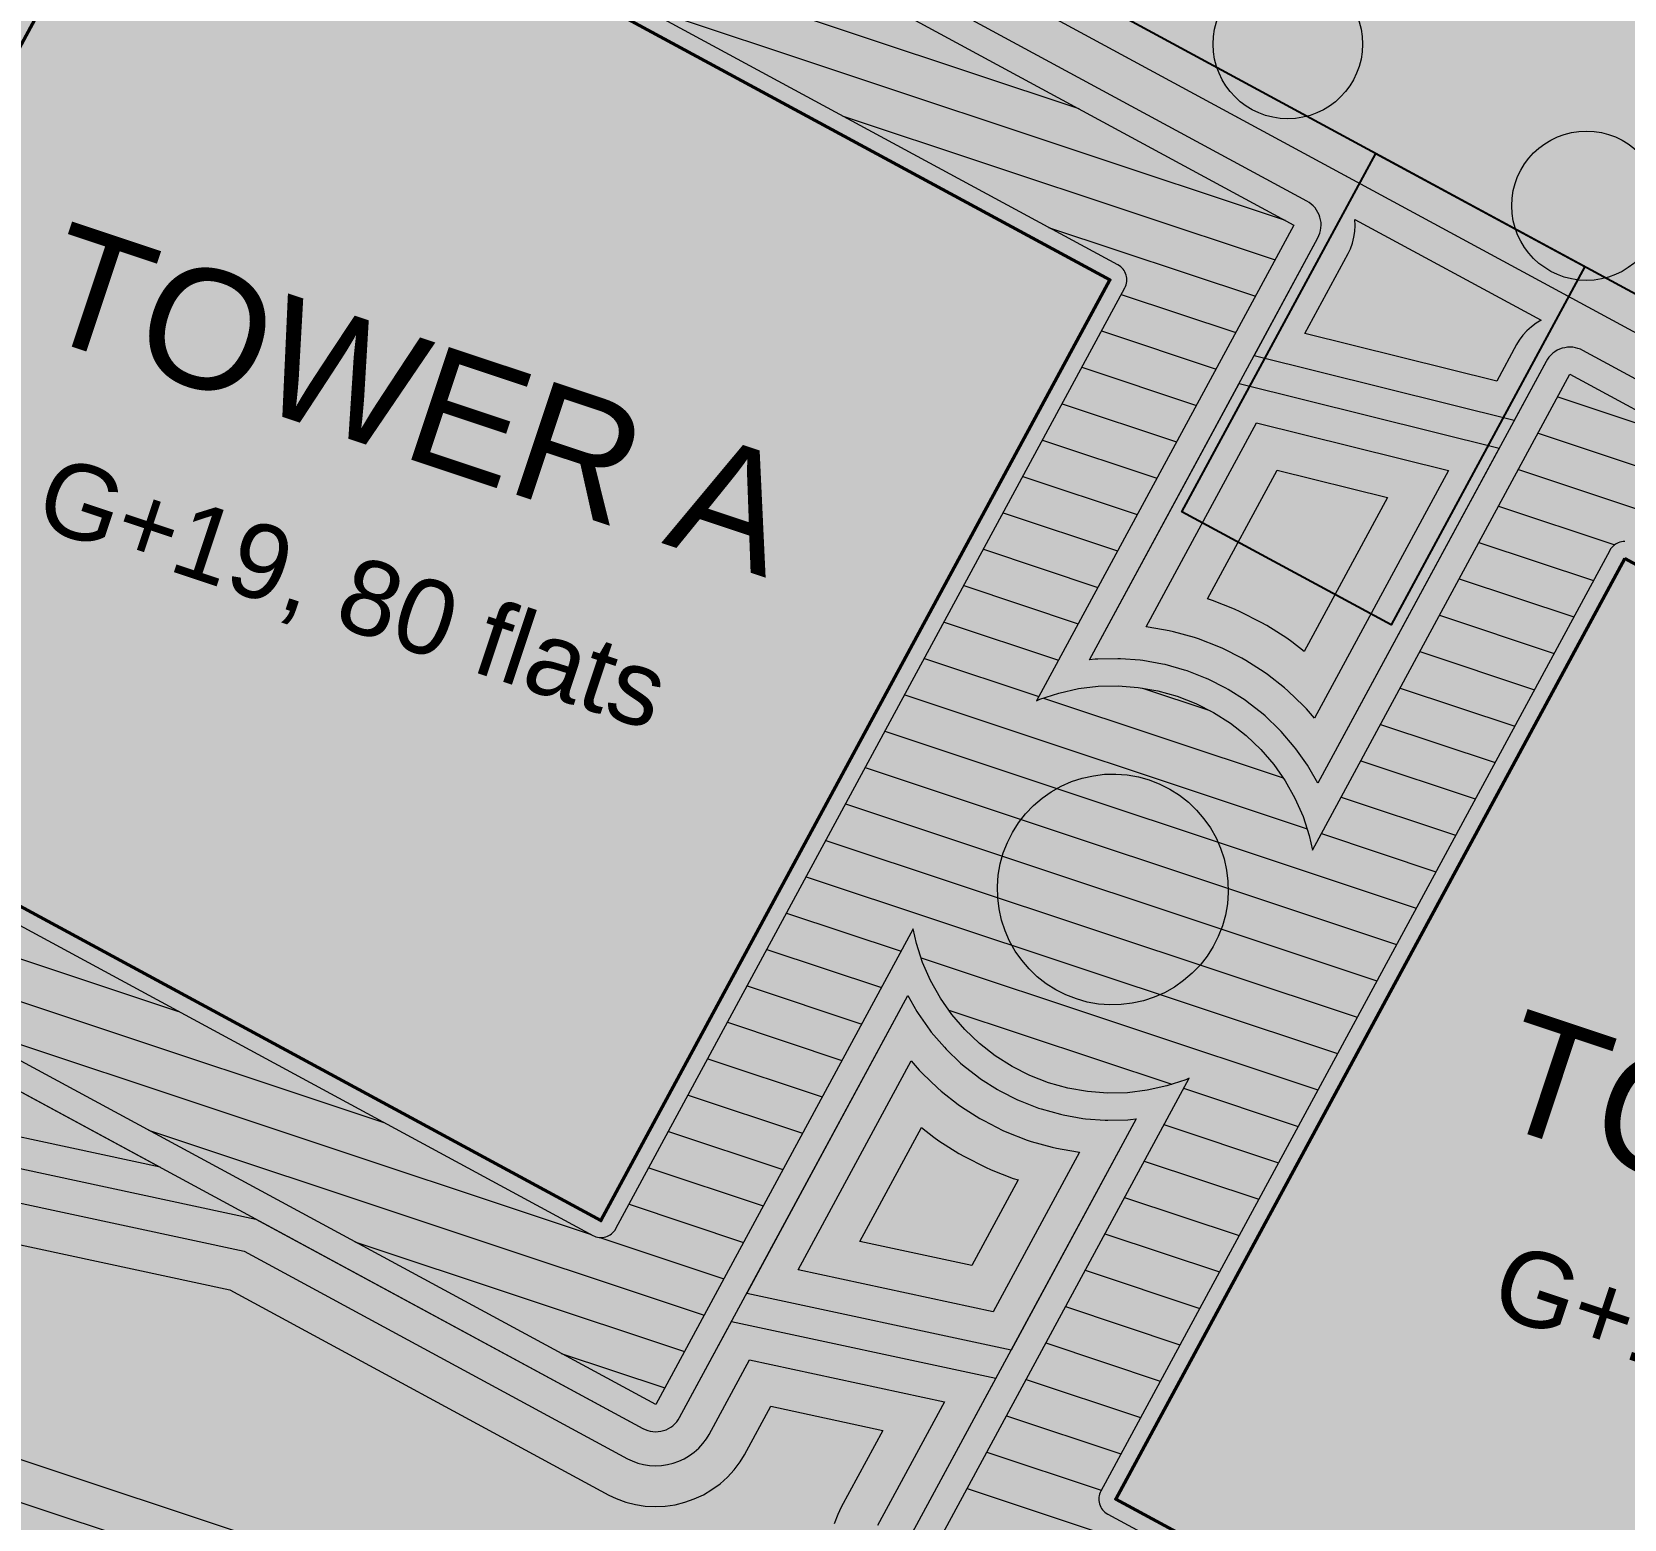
# Model space of a CAD drawing. Header units: metres. Extents: x 338560 to 339836, y 4035198 to 4035840.
# Drawn here: x 339516.91 to 339563.8, y 4035397.16 to 4035440.97 of the extents above; entities that cross this region are included whole.
import ezdxf
from ezdxf.enums import TextEntityAlignment as Align

# ---------------------------------------------------------------- set-up
doc = ezdxf.new("R2010")
doc.units = ezdxf.units.M
for name, color, linetype, lineweight in [('MP_GARDEN_BEDS', 84, 'Continuous', 13), ('MP_LANDSCAPE', 94, 'Continuous', 13), ('MP_PLAZA', 4, 'Continuous', 18), ('MP_RAMPS', 8, 'Continuous', 25), ('MP_ROADS', 8, 'Continuous', 25), ('MP_TEXT', 7, 'Continuous', 18), ('MP_TOWERS', 5, 'Continuous', 50), ('MP_TREES', 3, 'Continuous', 13), ('MP_WATER', 4, 'Continuous', 13)]:
    doc.layers.add(name, color=color, linetype=linetype, lineweight=lineweight)
for name, color, linetype in [('MP_HATCH_LANDSCAPE', 94, 'Continuous'), ('MP_HATCH_ROAD', 252, 'Continuous'), ('MP_HATCH_TOWER', 5, 'Continuous')]:
    doc.layers.add(name, color=color, linetype=linetype)
doc.styles.add('AR', font='arial.ttf')

msp = doc.modelspace()

# ---------------------------------------------------------------- hatches: boundary and pattern name
at = {"layer": 'MP_HATCH_LANDSCAPE', "true_color": 0x96c44a}
for points in [[(339576.019, 4035425.68), (339571.355, 4035426.839), (339562.587, 4035431.583), (339562.516, 4035431.617), (339562.442, 4035431.644), (339562.366, 4035431.663), (339562.288, 4035431.675), (339562.21, 4035431.68), (339562.132, 4035431.676), (339562.054, 4035431.665), (339561.978, 4035431.646), (339561.904, 4035431.62), (339561.832, 4035431.587), (339561.765, 4035431.547), (339561.702, 4035431.5), (339561.643, 4035431.448), (339561.59, 4035431.39), (339561.543, 4035431.327), (339561.502, 4035431.26), (339560.562, 4035429.522), (339552.904, 4035431.425), (339554.782, 4035434.896), (339554.816, 4035434.967), (339554.843, 4035435.041), (339554.862, 4035435.117), (339554.874, 4035435.194), (339554.878, 4035435.273), (339554.875, 4035435.351), (339554.864, 4035435.429), (339554.845, 4035435.505), (339554.819, 4035435.579), (339554.786, 4035435.65), (339554.746, 4035435.718), (339554.699, 4035435.781), (339554.647, 4035435.84), (339554.589, 4035435.893), (339554.526, 4035435.94), (339554.459, 4035435.98), (339519.718, 4035454.777), (339519.647, 4035454.811), (339519.574, 4035454.838), (339519.498, 4035454.857), (339519.42, 4035454.869), (339519.342, 4035454.873), (339519.263, 4035454.87), (339519.185, 4035454.859), (339519.109, 4035454.84), (339519.035, 4035454.814), (339518.964, 4035454.781), (339518.896, 4035454.741), (339518.833, 4035454.694), (339518.775, 4035454.642), (339518.722, 4035454.584), (339518.675, 4035454.521), (339518.634, 4035454.454), (339516.362, 4035450.254), (339516.227, 4035450.322), (339516.156, 4035450.354), (339514.875, 4035450.852), (339514.801, 4035450.876), (339513.477, 4035451.246), (339513.401, 4035451.263), (339512.048, 4035451.501), (339511.97, 4035451.511), (339510.6, 4035451.615), (339510.521, 4035451.617), (339509.814, 4035451.602), (339512.606, 4035459.989)], [(339554.779, 4035418.834), (339554.517, 4035419.299), (339554.476, 4035419.365), (339554.138, 4035419.847), (339554.089, 4035419.909), (339553.706, 4035420.356), (339553.652, 4035420.413), (339553.226, 4035420.82), (339553.167, 4035420.871), (339552.704, 4035421.235), (339552.64, 4035421.28), (339552.143, 4035421.596), (339552.075, 4035421.635), (339551.549, 4035421.901), (339551.478, 4035421.933), (339550.929, 4035422.146), (339550.854, 4035422.171), (339550.287, 4035422.329), (339550.211, 4035422.347), (339549.631, 4035422.449), (339549.553, 4035422.459), (339548.966, 4035422.503), (339548.887, 4035422.505), (339548.299, 4035422.492), (339548.22, 4035422.487), (339548.057, 4035422.467), (339552.462, 4035430.608), (339560.119, 4035428.704)], [(339501.582, 4035424.766), (339501.646, 4035424.72), (339502.316, 4035424.294), (339499.837, 4035419.713), (339499.803, 4035419.642), (339499.777, 4035419.569), (339499.757, 4035419.492), (339499.745, 4035419.415), (339499.741, 4035419.336), (339499.744, 4035419.258), (339499.755, 4035419.18), (339499.774, 4035419.104), (339499.8, 4035419.03), (339499.833, 4035418.959), (339499.873, 4035418.891), (339499.92, 4035418.828), (339499.972, 4035418.77), (339500.03, 4035418.717), (339500.093, 4035418.67), (339500.16, 4035418.629), (339520.682, 4035407.526), (339496.846, 4035412.651), (339501.025, 4035425.202)], [(339542.709, 4035412.581), (339542.97, 4035412.117), (339543.012, 4035412.05), (339543.35, 4035411.568), (339543.398, 4035411.506), (339543.782, 4035411.059), (339543.836, 4035411.002), (339544.261, 4035410.595), (339544.321, 4035410.544), (339544.784, 4035410.181), (339544.848, 4035410.135), (339545.345, 4035409.819), (339545.413, 4035409.78), (339545.938, 4035409.514), (339546.01, 4035409.482), (339546.559, 4035409.269), (339546.634, 4035409.244), (339547.201, 4035409.086), (339547.277, 4035409.069), (339547.857, 4035408.967), (339547.935, 4035408.957), (339548.522, 4035408.912), (339548.601, 4035408.91), (339549.189, 4035408.923), (339549.268, 4035408.929), (339549.431, 4035408.948), (339545.745, 4035402.137), (339537.963, 4035403.81)], [(339534.901, 4035399.832), (339534.972, 4035399.798), (339535.046, 4035399.771), (339535.122, 4035399.752), (339535.199, 4035399.74), (339535.278, 4035399.736), (339535.356, 4035399.739), (339535.434, 4035399.75), (339535.51, 4035399.769), (339535.584, 4035399.795), (339535.655, 4035399.828), (339535.723, 4035399.868), (339535.786, 4035399.915), (339535.845, 4035399.967), (339535.898, 4035400.025), (339535.945, 4035400.088), (339535.986, 4035400.155), (339537.517, 4035402.985), (339545.299, 4035401.312), (339542.706, 4035396.519), (339542.672, 4035396.448), (339542.645, 4035396.375), (339542.626, 4035396.299), (339542.614, 4035396.221), (339542.609, 4035396.143), (339542.613, 4035396.064), (339542.624, 4035395.986), (339542.643, 4035395.91), (339542.669, 4035395.836), (339542.702, 4035395.765), (339542.742, 4035395.697), (339542.788, 4035395.634), (339542.841, 4035395.576), (339542.899, 4035395.523), (339542.962, 4035395.476), (339543.029, 4035395.435), (339577.77, 4035376.638), (339577.841, 4035376.604), (339577.914, 4035376.578), (339577.99, 4035376.558), (339578.068, 4035376.546), (339578.146, 4035376.542), (339578.225, 4035376.545), (339578.302, 4035376.557), (339578.379, 4035376.575), (339578.453, 4035376.601), (339578.524, 4035376.634), (339578.591, 4035376.675), (339578.655, 4035376.721), (339578.713, 4035376.773), (339578.766, 4035376.831), (339578.813, 4035376.894), (339578.854, 4035376.961), (339585.577, 4035389.387), (339585.839, 4035388.923), (339585.881, 4035388.856), (339586.219, 4035388.374), (339586.267, 4035388.312), (339586.65, 4035387.865), (339586.704, 4035387.808), (339587.13, 4035387.401), (339587.189, 4035387.35), (339587.653, 4035386.987), (339587.717, 4035386.941), (339588.213, 4035386.625), (339588.282, 4035386.586), (339588.807, 4035386.32), (339588.879, 4035386.288), (339589.428, 4035386.075), (339589.502, 4035386.05), (339590.069, 4035385.892), (339590.146, 4035385.875), (339590.726, 4035385.773), (339590.804, 4035385.763), (339591.391, 4035385.718), (339591.469, 4035385.716), (339592.058, 4035385.729), (339592.136, 4035385.735), (339592.299, 4035385.755), (339585.711, 4035373.577), (339494.002, 4035404.109), (339496.56, 4035411.791), (339523.506, 4035405.998)]]:
    msp.add_hatch(color=7, dxfattribs=at).paths.add_polyline_path(points)
at = {"layer": 'MP_HATCH_LANDSCAPE', "true_color": 0xd6d6d2}
h = msp.add_hatch(color=7, dxfattribs=at)
h.paths.add_polyline_path([(339586.278, 4035372.945), (339593.858, 4035386.954), (339593.759, 4035386.911), (339593.199, 4035386.727), (339592.625, 4035386.6), (339592.04, 4035386.529), (339591.451, 4035386.516), (339590.864, 4035386.561), (339590.284, 4035386.663), (339589.717, 4035386.821), (339589.168, 4035387.034), (339588.643, 4035387.3), (339588.146, 4035387.616), (339587.683, 4035387.98), (339587.257, 4035388.387), (339586.874, 4035388.833), (339586.536, 4035389.315), (339586.247, 4035389.828), (339586.009, 4035390.367), (339585.826, 4035390.927), (339585.731, 4035391.353), (339578.15, 4035377.342), (339543.409, 4035396.138), (339550.989, 4035410.148), (339550.89, 4035410.105), (339550.331, 4035409.921), (339549.756, 4035409.794), (339549.172, 4035409.723), (339548.583, 4035409.71), (339547.996, 4035409.755), (339547.416, 4035409.857), (339546.849, 4035410.015), (339546.3, 4035410.228), (339545.775, 4035410.494), (339545.278, 4035410.81), (339544.814, 4035411.173), (339544.389, 4035411.58), (339544.005, 4035412.027), (339543.667, 4035412.509), (339543.378, 4035413.022), (339543.141, 4035413.561), (339542.958, 4035414.121), (339542.863, 4035414.547), (339535.282, 4035400.536), (339500.541, 4035419.332), (339503.382, 4035424.583), (339503.235, 4035424.657), (339502.076, 4035425.395), (339500.994, 4035426.243), (339500.481, 4035426.734), (339508.46, 4035450.702), (339509.166, 4035450.787), (339510.539, 4035450.818), (339511.909, 4035450.713), (339513.262, 4035450.475), (339514.585, 4035450.106), (339515.866, 4035449.609), (339516.695, 4035449.189), (339519.337, 4035454.073), (339554.079, 4035435.277), (339546.498, 4035421.267), (339546.597, 4035421.311), (339547.157, 4035421.494), (339547.732, 4035421.622), (339548.316, 4035421.692), (339548.905, 4035421.706), (339549.492, 4035421.661), (339550.072, 4035421.559), (339550.639, 4035421.4), (339551.188, 4035421.187), (339551.713, 4035420.921), (339552.21, 4035420.605), (339552.673, 4035420.242), (339553.099, 4035419.835), (339553.483, 4035419.388), (339553.82, 4035418.906), (339554.109, 4035418.393), (339554.347, 4035417.854), (339554.53, 4035417.295), (339554.625, 4035416.868), (339562.206, 4035430.88), (339596.947, 4035412.083), (339589.367, 4035398.073), (339589.466, 4035398.117), (339590.025, 4035398.3), (339590.6, 4035398.428), (339591.185, 4035398.499), (339591.774, 4035398.512), (339592.361, 4035398.467), (339592.941, 4035398.365), (339593.508, 4035398.207), (339594.057, 4035397.993), (339594.582, 4035397.727), (339595.079, 4035397.411), (339595.542, 4035397.048), (339595.967, 4035396.641), (339596.351, 4035396.194), (339596.689, 4035395.712), (339596.978, 4035395.199), (339597.215, 4035394.66), (339597.399, 4035394.101), (339597.494, 4035393.674), (339605.074, 4035407.686), (339639.815, 4035388.889), (339624.151, 4035359.937), (339631.326, 4035357.548), (339629.115, 4035350.906), (339490.59, 4035397.024), (339492.801, 4035403.665), (339588.197, 4035371.906)])
h.paths.add_polyline_path([(339620.297, 4035361.22), (339620.779, 4035361.059), (339634.834, 4035387.036), (339634.855, 4035387.081), (339634.872, 4035387.127), (339634.884, 4035387.174), (339634.891, 4035387.223), (339634.894, 4035387.272), (339634.892, 4035387.321), (339634.885, 4035387.369), (339634.873, 4035387.417), (339634.857, 4035387.463), (339634.836, 4035387.508), (339634.811, 4035387.55), (339634.782, 4035387.59), (339634.749, 4035387.626), (339634.713, 4035387.659), (339634.674, 4035387.689), (339634.632, 4035387.714), (339606.927, 4035402.704), (339606.883, 4035402.725), (339606.837, 4035402.742), (339606.789, 4035402.754), (339606.741, 4035402.761), (339606.692, 4035402.764), (339606.643, 4035402.762), (339606.594, 4035402.755), (339606.546, 4035402.743), (339606.5, 4035402.727), (339606.456, 4035402.706), (339606.413, 4035402.681), (339606.374, 4035402.652), (339606.337, 4035402.619), (339606.304, 4035402.583), (339606.275, 4035402.544), (339606.249, 4035402.502), (339591.26, 4035374.797), (339591.238, 4035374.753), (339591.222, 4035374.707), (339591.209, 4035374.659), (339591.202, 4035374.611), (339591.199, 4035374.562), (339591.202, 4035374.513), (339591.208, 4035374.464), (339591.22, 4035374.416), (339591.236, 4035374.37), (339591.257, 4035374.326), (339591.282, 4035374.284), (339591.311, 4035374.244), (339591.344, 4035374.207), (339591.38, 4035374.174), (339591.419, 4035374.145), (339591.461, 4035374.119), (339607.316, 4035365.541), (339610.048, 4035364.632), (339619.404, 4035359.57)])
h.paths.add_polyline_path([(339592.025, 4035410.466), (339592.023, 4035410.515), (339592.016, 4035410.563), (339592.005, 4035410.611), (339591.988, 4035410.657), (339591.968, 4035410.702), (339591.943, 4035410.744), (339591.914, 4035410.784), (339591.881, 4035410.82), (339591.845, 4035410.853), (339591.805, 4035410.883), (339591.763, 4035410.908), (339564.059, 4035425.898), (339564.014, 4035425.919), (339563.968, 4035425.936), (339563.921, 4035425.948), (339563.872, 4035425.955), (339563.823, 4035425.958), (339563.774, 4035425.956), (339563.726, 4035425.949), (339563.678, 4035425.937), (339563.632, 4035425.921), (339563.587, 4035425.9), (339563.545, 4035425.875), (339563.505, 4035425.846), (339563.469, 4035425.813), (339563.436, 4035425.777), (339563.406, 4035425.738), (339563.381, 4035425.696), (339548.391, 4035397.991), (339548.37, 4035397.947), (339548.353, 4035397.901), (339548.341, 4035397.853), (339548.334, 4035397.805), (339548.331, 4035397.756), (339548.333, 4035397.707), (339548.34, 4035397.658), (339548.352, 4035397.61), (339548.368, 4035397.564), (339548.389, 4035397.52), (339548.414, 4035397.477), (339548.443, 4035397.438), (339548.476, 4035397.401), (339548.512, 4035397.368), (339548.551, 4035397.339), (339548.593, 4035397.313), (339576.298, 4035382.324), (339576.342, 4035382.302), (339576.388, 4035382.286), (339576.436, 4035382.274), (339576.484, 4035382.266), (339576.533, 4035382.263), (339576.582, 4035382.266), (339576.631, 4035382.273), (339576.678, 4035382.284), (339576.725, 4035382.301), (339576.769, 4035382.321), (339576.811, 4035382.346), (339576.851, 4035382.375), (339576.888, 4035382.408), (339576.921, 4035382.444), (339576.95, 4035382.484), (339576.976, 4035382.526), (339591.965, 4035410.23), (339591.986, 4035410.275), (339592.003, 4035410.321), (339592.015, 4035410.368), (339592.023, 4035410.417)])
h.paths.add_polyline_path([(339549.157, 4035433.66), (339549.155, 4035433.709), (339549.148, 4035433.757), (339549.136, 4035433.805), (339549.12, 4035433.851), (339549.099, 4035433.896), (339549.074, 4035433.938), (339549.045, 4035433.977), (339549.012, 4035434.014), (339548.976, 4035434.047), (339548.937, 4035434.077), (339548.895, 4035434.102), (339521.19, 4035449.092), (339521.146, 4035449.113), (339521.1, 4035449.13), (339521.052, 4035449.142), (339521.004, 4035449.149), (339520.955, 4035449.152), (339520.906, 4035449.15), (339520.857, 4035449.143), (339520.809, 4035449.131), (339520.763, 4035449.115), (339520.719, 4035449.094), (339520.676, 4035449.069), (339520.637, 4035449.04), (339520.6, 4035449.007), (339520.567, 4035448.971), (339520.538, 4035448.932), (339520.512, 4035448.89), (339519.58, 4035447.166), (339519.954, 4035446.807), (339507.156, 4035423.154), (339507.064, 4035423.17), (339506.658, 4035423.283), (339505.523, 4035421.185), (339505.501, 4035421.141), (339505.485, 4035421.095), (339505.473, 4035421.047), (339505.465, 4035420.999), (339505.462, 4035420.95), (339505.465, 4035420.901), (339505.472, 4035420.852), (339505.483, 4035420.804), (339505.5, 4035420.758), (339505.52, 4035420.714), (339505.545, 4035420.671), (339505.574, 4035420.632), (339505.607, 4035420.595), (339505.643, 4035420.562), (339505.683, 4035420.533), (339505.725, 4035420.507), (339533.429, 4035405.518), (339533.474, 4035405.496), (339533.52, 4035405.48), (339533.567, 4035405.467), (339533.616, 4035405.46), (339533.665, 4035405.457), (339533.714, 4035405.46), (339533.762, 4035405.466), (339533.81, 4035405.478), (339533.856, 4035405.494), (339533.901, 4035405.515), (339533.943, 4035405.54), (339533.983, 4035405.569), (339534.019, 4035405.602), (339534.052, 4035405.638), (339534.082, 4035405.677), (339534.107, 4035405.719), (339549.097, 4035433.424), (339549.118, 4035433.469), (339549.135, 4035433.515), (339549.147, 4035433.562), (339549.154, 4035433.611)])
at = {"layer": 'MP_HATCH_LANDSCAPE', "true_color": 0x6eb4eb}
msp.add_hatch(color=7, dxfattribs=at).paths.add_polyline_path([(339551.97, 4035414.634), (339551.849, 4035414.323), (339551.698, 4035414.025), (339551.519, 4035413.744), (339551.313, 4035413.481), (339551.083, 4035413.24), (339550.83, 4035413.022), (339550.556, 4035412.831), (339550.266, 4035412.667), (339549.96, 4035412.533), (339549.643, 4035412.429), (339549.317, 4035412.356), (339548.986, 4035412.316), (339548.653, 4035412.309), (339548.32, 4035412.334), (339547.991, 4035412.392), (339547.67, 4035412.482), (339547.359, 4035412.603), (339547.061, 4035412.753), (339546.78, 4035412.932), (339546.517, 4035413.138), (339546.276, 4035413.369), (339546.059, 4035413.622), (339545.867, 4035413.895), (339545.703, 4035414.186), (339545.569, 4035414.491), (339545.465, 4035414.808), (339545.393, 4035415.134), (339545.353, 4035415.465), (339545.345, 4035415.799), (339545.37, 4035416.132), (339545.428, 4035416.46), (339545.518, 4035416.782), (339545.639, 4035417.093), (339545.79, 4035417.39), (339545.969, 4035417.672), (339546.175, 4035417.934), (339546.405, 4035418.176), (339546.658, 4035418.393), (339546.932, 4035418.584), (339547.222, 4035418.748), (339547.528, 4035418.883), (339547.845, 4035418.987), (339548.17, 4035419.059), (339548.502, 4035419.099), (339548.835, 4035419.106), (339549.168, 4035419.081), (339549.497, 4035419.023), (339549.818, 4035418.934), (339550.129, 4035418.813), (339550.427, 4035418.662), (339550.708, 4035418.483), (339550.971, 4035418.277), (339551.212, 4035418.046), (339551.429, 4035417.793), (339551.621, 4035417.52), (339551.784, 4035417.229), (339551.919, 4035416.924), (339552.023, 4035416.607), (339552.095, 4035416.281), (339552.135, 4035415.95), (339552.143, 4035415.616), (339552.117, 4035415.284), (339552.06, 4035414.955)])
at = {"layer": 'MP_HATCH_ROAD', "true_color": 0xe1e1e1}
h = msp.add_hatch(color=7, dxfattribs=at)
h.paths.add_polyline_path([(339001.223, 4035480.219), (338999.076, 4035482.302), (338997.147, 4035484.59), (338995.456, 4035487.058), (338994.018, 4035489.682), (338992.849, 4035492.437), (338991.961, 4035495.294), (338991.361, 4035498.225), (338991.057, 4035501.202), (338991.05, 4035504.194), (338991.342, 4035507.172), (338991.929, 4035510.106), (339037.713, 4035691.48), (339038.548, 4035694.227), (339039.642, 4035696.882), (339040.985, 4035699.421), (339042.565, 4035701.819), (339044.367, 4035704.055), (339046.374, 4035706.109), (339048.568, 4035707.961), (339050.93, 4035709.596), (339053.437, 4035710.996), (339056.066, 4035712.151), (339058.794, 4035713.049), (339061.595, 4035713.682), (339064.444, 4035714.044), (339067.314, 4035714.133), (339070.18, 4035713.946), (339073.015, 4035713.486), (339075.792, 4035712.758), (339078.488, 4035711.767), (339081.076, 4035710.523), (339436.146, 4035518.413), (339444.164, 4035542.499), (339462.026, 4035532.835), (339454.008, 4035508.749), (339769.231, 4035338.197), (339771.718, 4035336.692), (339774.047, 4035334.953), (339776.197, 4035332.997), (339778.147, 4035330.842), (339779.88, 4035328.509), (339781.378, 4035326.019), (339782.629, 4035323.395), (339783.62, 4035320.663), (339784.342, 4035317.847), (339784.788, 4035314.975), (339784.954, 4035312.074), (339784.839, 4035309.169), (339784.443, 4035306.29), (339783.77, 4035303.462), (339782.827, 4035300.713), (339781.622, 4035298.068), (339780.167, 4035295.552), (339751.821, 4035251.599), (339750.043, 4035249.128), (339748.025, 4035246.85), (339745.787, 4035244.789), (339743.35, 4035242.964), (339740.742, 4035241.396), (339737.988, 4035240.101), (339735.117, 4035239.09), (339732.159, 4035238.376), (339729.143, 4035237.966), (339726.102, 4035237.863), (339723.065, 4035238.069), (339720.065, 4035238.581), (339717.133, 4035239.395), (339631.043, 4035268.055), (339623.146, 4035244.335), (339619.661, 4035245.496), (339611.761, 4035248.126), (339619.657, 4035271.846), (339011.54, 4035474.299), (339008.752, 4035475.385), (339006.085, 4035476.743), (339003.568, 4035478.359)])
h.paths.add_polyline_path([(339163.892, 4035488.924), (339156.302, 4035491.451), (339141.14, 4035445.908), (339188.58, 4035430.115), (339203.742, 4035475.657), (339196.151, 4035478.184), (339199.31, 4035487.672), (339222.081, 4035480.091), (339218.923, 4035470.603), (339211.332, 4035473.13), (339196.17, 4035427.588), (339243.61, 4035411.794), (339258.772, 4035457.337), (339251.182, 4035459.864), (339254.34, 4035469.352), (339277.112, 4035461.771), (339273.953, 4035452.283), (339266.363, 4035454.81), (339251.201, 4035409.267), (339298.641, 4035393.474), (339313.803, 4035439.016), (339306.212, 4035441.543), (339309.371, 4035451.031), (339332.142, 4035443.45), (339328.983, 4035433.962), (339321.393, 4035436.489), (339306.231, 4035390.947), (339331.214, 4035382.629), (339378.654, 4035366.836), (339388.777, 4035363.466), (339405.812, 4035414.634), (339404.43, 4035415.718), (339403.011, 4035417.074), (339401.733, 4035418.563), (339400.606, 4035420.171), (339399.643, 4035421.881), (339398.852, 4035423.677), (339398.24, 4035425.542), (339397.815, 4035427.458), (339397.579, 4035429.406), (339397.535, 4035431.368), (339397.684, 4035433.326), (339398.024, 4035435.259), (339398.552, 4035437.149), (339399.263, 4035438.979), (339400.149, 4035440.73), (339401.203, 4035442.385), (339402.414, 4035443.93), (339403.771, 4035445.348), (339405.26, 4035446.627), (339406.867, 4035447.753), (339408.577, 4035448.717), (339410.373, 4035449.508), (339412.238, 4035450.119), (339413.503, 4035450.4), (339431.655, 4035504.925), (339351.425, 4035548.333), (339328.583, 4035506.116), (339335.62, 4035502.309), (339330.861, 4035493.514), (339309.752, 4035504.935), (339314.511, 4035513.73), (339321.547, 4035509.923), (339344.389, 4035552.14), (339299.625, 4035576.359), (339276.784, 4035534.142), (339283.82, 4035530.335), (339279.062, 4035521.54), (339257.953, 4035532.961), (339262.712, 4035541.756), (339269.748, 4035537.949), (339292.589, 4035580.166), (339247.826, 4035604.385), (339224.985, 4035562.168), (339232.021, 4035558.361), (339227.262, 4035549.566), (339206.154, 4035560.987), (339210.912, 4035569.782), (339217.948, 4035565.975), (339240.79, 4035608.192), (339196.027, 4035632.411), (339173.185, 4035590.194), (339180.221, 4035586.387), (339175.463, 4035577.592), (339154.354, 4035589.013), (339159.113, 4035597.808), (339166.149, 4035594.001), (339188.99, 4035636.218), (339134.646, 4035665.621), (339100.205, 4035684.255), (339074.709, 4035698.05), (339073.027, 4035698.858), (339071.591, 4035699.386), (339070.111, 4035699.774), (339068.601, 4035700.019), (339067.074, 4035700.119), (339065.545, 4035700.072), (339064.027, 4035699.879), (339062.535, 4035699.541), (339061.081, 4035699.063), (339059.68, 4035698.448), (339058.345, 4035697.701), (339057.086, 4035696.831), (339055.917, 4035695.844), (339054.848, 4035694.75), (339053.888, 4035693.558), (339053.046, 4035692.28), (339052.331, 4035690.928), (339051.748, 4035689.513), (339051.205, 4035687.728), (339005.588, 4035507.018), (339005.207, 4035505.112), (339005.052, 4035503.525), (339005.055, 4035501.931), (339005.217, 4035500.346), (339005.537, 4035498.784), (339006.01, 4035497.262), (339006.633, 4035495.794), (339007.399, 4035494.396), (339008.3, 4035493.081), (339009.328, 4035491.863), (339010.472, 4035490.753), (339011.72, 4035489.762), (339013.062, 4035488.901), (339014.482, 4035488.177), (339016.294, 4035487.472), (339072.826, 4035468.651), (339093.7, 4035461.702), (339133.549, 4035448.435), (339148.711, 4035493.978), (339141.121, 4035496.505), (339144.28, 4035505.993), (339167.051, 4035498.412)])
h.paths.add_polyline_path([(339518.744, 4035370.787), (339503.582, 4035325.245), (339551.022, 4035309.451), (339566.184, 4035354.994), (339558.593, 4035357.521), (339561.752, 4035367.009), (339584.523, 4035359.428), (339581.365, 4035349.94), (339573.774, 4035352.467), (339558.612, 4035306.924), (339606.052, 4035291.131), (339621.214, 4035336.673), (339613.624, 4035339.2), (339616.783, 4035348.688), (339639.554, 4035341.107), (339636.395, 4035331.619), (339628.805, 4035334.146), (339613.643, 4035288.604), (339721.218, 4035252.79), (339723.123, 4035252.261), (339724.721, 4035251.989), (339726.339, 4035251.879), (339727.959, 4035251.934), (339729.566, 4035252.153), (339731.142, 4035252.533), (339732.671, 4035253.071), (339734.138, 4035253.761), (339735.528, 4035254.597), (339736.825, 4035255.569), (339738.018, 4035256.667), (339739.093, 4035257.88), (339740.248, 4035259.485), (339768.218, 4035302.855), (339769.163, 4035304.489), (339769.805, 4035305.899), (339770.308, 4035307.363), (339770.666, 4035308.87), (339770.877, 4035310.404), (339770.939, 4035311.951), (339770.85, 4035313.497), (339770.612, 4035315.027), (339770.228, 4035316.527), (339769.7, 4035317.983), (339769.033, 4035319.381), (339768.235, 4035320.708), (339767.312, 4035321.951), (339766.272, 4035323.099), (339765.127, 4035324.141), (339763.886, 4035325.068), (339762.271, 4035326.046), (339449.517, 4035495.261), (339432.479, 4035444.083), (339433.323, 4035443.1), (339434.45, 4035441.492), (339435.413, 4035439.782), (339436.204, 4035437.986), (339436.816, 4035436.121), (339437.241, 4035434.205), (339437.477, 4035432.257), (339437.521, 4035430.295), (339437.372, 4035428.337), (339437.032, 4035426.404), (339436.504, 4035424.514), (339435.793, 4035422.684), (339434.907, 4035420.933), (339433.853, 4035419.278), (339432.642, 4035417.733), (339431.285, 4035416.315), (339429.796, 4035415.036), (339428.189, 4035413.91), (339426.479, 4035412.946), (339424.683, 4035412.155), (339422.818, 4035411.544), (339420.902, 4035411.118), (339418.953, 4035410.882), (339417.197, 4035410.843), (339400.163, 4035359.675), (339495.991, 4035327.772), (339511.153, 4035373.314), (339503.563, 4035375.841), (339506.722, 4035385.329), (339529.493, 4035377.748), (339526.334, 4035368.26)])
h.paths.add_polyline_path([(339427.45, 4035429.584), (339427.524, 4035430.563), (339427.503, 4035431.544), (339427.385, 4035432.518), (339427.172, 4035433.476), (339426.866, 4035434.409), (339426.471, 4035435.307), (339425.989, 4035436.162), (339425.426, 4035436.966), (339424.786, 4035437.71), (339424.077, 4035438.388), (339423.305, 4035438.994), (339422.477, 4035439.521), (339421.601, 4035439.964), (339420.687, 4035440.32), (339419.742, 4035440.583), (339418.775, 4035440.753), (339417.796, 4035440.828), (339416.815, 4035440.806), (339415.841, 4035440.688), (339414.883, 4035440.475), (339413.951, 4035440.17), (339413.052, 4035439.774), (339412.198, 4035439.292), (339411.394, 4035438.729), (339410.649, 4035438.09), (339409.971, 4035437.381), (339409.365, 4035436.608), (339408.839, 4035435.781), (339408.395, 4035434.905), (339408.04, 4035433.99), (339407.776, 4035433.045), (339407.606, 4035432.079), (339407.532, 4035431.1), (339407.553, 4035430.119), (339407.671, 4035429.145), (339407.884, 4035428.187), (339408.19, 4035427.254), (339408.585, 4035426.356), (339409.067, 4035425.501), (339409.63, 4035424.697), (339410.27, 4035423.953), (339410.979, 4035423.275), (339411.751, 4035422.669), (339412.579, 4035422.142), (339413.454, 4035421.699), (339414.369, 4035421.343), (339415.314, 4035421.08), (339416.281, 4035420.91), (339417.259, 4035420.835), (339418.241, 4035420.857), (339419.215, 4035420.975), (339420.173, 4035421.188), (339421.105, 4035421.493), (339422.003, 4035421.889), (339422.858, 4035422.371), (339423.662, 4035422.934), (339424.407, 4035423.573), (339425.085, 4035424.282), (339425.691, 4035425.055), (339426.217, 4035425.882), (339426.661, 4035426.758), (339427.016, 4035427.673), (339427.28, 4035428.618)])
h.paths.add_polyline_path([(339453.098, 4035531.342), (339449.303, 4035532.606), (339423.843, 4035456.132), (339427.638, 4035454.869)])
at = {"layer": 'MP_HATCH_ROAD', "true_color": 0x787878}
msp.add_hatch(color=7, dxfattribs=at).paths.add_polyline_path([(339556.491, 4035437.382), (339562.648, 4035434.051), (339556.938, 4035423.497), (339550.781, 4035426.828)])
at = {"layer": 'MP_HATCH_TOWER', "true_color": 0xadddf7}
h = msp.add_hatch(color=7, dxfattribs=at)
h.paths.add_polyline_path([(339629.115, 4035350.906), (339490.59, 4035397.024), (339512.034, 4035461.436), (339642.425, 4035390.888)])
h.paths.add_polyline_path([(339606.689, 4035402.264), (339591.699, 4035374.559), (339619.404, 4035359.57), (339634.394, 4035387.274)])
h.paths.add_polyline_path([(339591.525, 4035410.468), (339563.821, 4035425.458), (339548.831, 4035397.753), (339576.536, 4035382.763)])
h.paths.add_polyline_path([(339548.657, 4035433.662), (339520.952, 4035448.652), (339505.962, 4035420.947), (339533.667, 4035405.957)])
at = {"layer": 'MP_HATCH_TOWER', "true_color": 0x2776bb}
for points in [[(339520.952, 4035448.652), (339548.657, 4035433.662), (339533.667, 4035405.957), (339505.962, 4035420.947)], [(339563.821, 4035425.458), (339591.525, 4035410.468), (339576.536, 4035382.763), (339548.831, 4035397.753)]]:
    msp.add_hatch(color=7, dxfattribs=at).paths.add_polyline_path(points)

# ---------------------------------------------------------------- linework, layer by layer
at = {"layer": 'MP_GARDEN_BEDS'}
for points in [[(339512.606, 4035459.989), (339576.019, 4035425.68)], [(339571.355, 4035426.839), (339562.587, 4035431.583), (339562.516, 4035431.617), (339562.442, 4035431.644), (339562.366, 4035431.663), (339562.288, 4035431.675), (339562.21, 4035431.68), (339562.132, 4035431.676), (339562.054, 4035431.665), (339561.978, 4035431.646), (339561.904, 4035431.62), (339561.832, 4035431.587), (339561.765, 4035431.547), (339561.702, 4035431.5), (339561.643, 4035431.448), (339561.59, 4035431.39), (339561.543, 4035431.327), (339561.502, 4035431.26), (339560.562, 4035429.522), (339552.904, 4035431.425), (339554.782, 4035434.896), (339554.816, 4035434.967), (339554.843, 4035435.041), (339554.862, 4035435.117), (339554.874, 4035435.194), (339554.878, 4035435.273), (339554.875, 4035435.351), (339554.864, 4035435.429), (339554.845, 4035435.505), (339554.819, 4035435.579), (339554.786, 4035435.65), (339554.746, 4035435.718), (339554.699, 4035435.781), (339554.647, 4035435.84), (339554.589, 4035435.893), (339554.526, 4035435.94), (339554.459, 4035435.98), (339519.718, 4035454.777)], [(339496.56, 4035411.791), (339523.506, 4035405.998), (339534.901, 4035399.832), (339534.972, 4035399.798), (339535.046, 4035399.771), (339535.122, 4035399.752), (339535.199, 4035399.74), (339535.278, 4035399.736), (339535.356, 4035399.739), (339535.434, 4035399.75), (339535.51, 4035399.769), (339535.584, 4035399.795), (339535.655, 4035399.828), (339535.723, 4035399.868), (339535.786, 4035399.915), (339535.845, 4035399.967), (339535.898, 4035400.025), (339535.945, 4035400.088), (339535.986, 4035400.155), (339537.517, 4035402.985), (339545.299, 4035401.312), (339542.706, 4035396.519)]]:
    msp.add_lwpolyline(points, dxfattribs=at)
for points in [[(339554.779, 4035418.834), (339554.517, 4035419.299), (339554.476, 4035419.365), (339554.138, 4035419.847), (339554.089, 4035419.909), (339553.706, 4035420.356), (339553.652, 4035420.413), (339553.226, 4035420.82), (339553.167, 4035420.871), (339552.704, 4035421.235), (339552.64, 4035421.28), (339552.143, 4035421.596), (339552.075, 4035421.635), (339551.549, 4035421.901), (339551.478, 4035421.933), (339550.929, 4035422.146), (339550.854, 4035422.171), (339550.287, 4035422.329), (339550.211, 4035422.347), (339549.631, 4035422.449), (339549.553, 4035422.459), (339548.966, 4035422.503), (339548.887, 4035422.505), (339548.299, 4035422.492), (339548.22, 4035422.487), (339548.057, 4035422.467), (339552.462, 4035430.608), (339560.119, 4035428.704)], [(339501.582, 4035424.766), (339501.646, 4035424.72), (339502.316, 4035424.294), (339499.837, 4035419.713), (339499.803, 4035419.642), (339499.777, 4035419.569), (339499.757, 4035419.492), (339499.745, 4035419.415), (339499.741, 4035419.336), (339499.744, 4035419.258), (339499.755, 4035419.18), (339499.774, 4035419.104), (339499.8, 4035419.03), (339499.833, 4035418.959), (339499.873, 4035418.891), (339499.92, 4035418.828), (339499.972, 4035418.77), (339500.03, 4035418.717), (339500.093, 4035418.67), (339500.16, 4035418.629), (339520.682, 4035407.526), (339496.846, 4035412.651), (339501.025, 4035425.202)], [(339542.709, 4035412.581), (339542.97, 4035412.117), (339543.012, 4035412.05), (339543.35, 4035411.568), (339543.398, 4035411.506), (339543.782, 4035411.059), (339543.836, 4035411.002), (339544.261, 4035410.595), (339544.321, 4035410.544), (339544.784, 4035410.181), (339544.848, 4035410.135), (339545.345, 4035409.819), (339545.413, 4035409.78), (339545.938, 4035409.514), (339546.01, 4035409.482), (339546.559, 4035409.269), (339546.634, 4035409.244), (339547.201, 4035409.086), (339547.277, 4035409.069), (339547.857, 4035408.967), (339547.935, 4035408.957), (339548.522, 4035408.912), (339548.601, 4035408.91), (339549.189, 4035408.923), (339549.268, 4035408.929), (339549.431, 4035408.948), (339545.745, 4035402.137), (339537.963, 4035403.81)]]:
    msp.add_lwpolyline(points, close=True, dxfattribs=at)
at = {"layer": 'MP_LANDSCAPE'}
for points in [[(339512.606, 4035459.989), (339641.211, 4035390.408)], [(339597.328, 4035412.787), (339562.587, 4035431.583), (339562.516, 4035431.617), (339562.442, 4035431.644), (339562.366, 4035431.663), (339562.288, 4035431.675), (339562.21, 4035431.68), (339562.132, 4035431.676), (339562.054, 4035431.665), (339561.978, 4035431.646), (339561.904, 4035431.62), (339561.832, 4035431.587), (339561.765, 4035431.547), (339561.702, 4035431.5), (339561.643, 4035431.448), (339561.59, 4035431.39), (339561.543, 4035431.327), (339561.502, 4035431.26), (339554.779, 4035418.834), (339554.517, 4035419.299), (339554.476, 4035419.365), (339554.138, 4035419.847), (339554.089, 4035419.909), (339553.706, 4035420.356), (339553.652, 4035420.413), (339553.226, 4035420.82), (339553.167, 4035420.871), (339552.704, 4035421.235), (339552.64, 4035421.28), (339552.143, 4035421.596), (339552.075, 4035421.635), (339551.549, 4035421.901), (339551.478, 4035421.933), (339550.929, 4035422.146), (339550.854, 4035422.171), (339550.287, 4035422.329), (339550.211, 4035422.347), (339549.631, 4035422.449), (339549.553, 4035422.459), (339548.966, 4035422.503), (339548.887, 4035422.505), (339548.299, 4035422.492), (339548.22, 4035422.487), (339548.057, 4035422.467), (339554.782, 4035434.896), (339554.816, 4035434.967), (339554.843, 4035435.041), (339554.862, 4035435.117), (339554.874, 4035435.194), (339554.878, 4035435.273), (339554.875, 4035435.351), (339554.864, 4035435.429), (339554.845, 4035435.505), (339554.819, 4035435.579), (339554.786, 4035435.65), (339554.746, 4035435.718), (339554.699, 4035435.781), (339554.647, 4035435.84), (339554.589, 4035435.893), (339554.526, 4035435.94), (339554.459, 4035435.98), (339519.718, 4035454.777)], [(339519.337, 4035454.073), (339554.079, 4035435.277), (339546.498, 4035421.267), (339546.597, 4035421.311), (339547.157, 4035421.494), (339547.732, 4035421.622), (339548.316, 4035421.692), (339548.905, 4035421.706), (339549.492, 4035421.661), (339550.072, 4035421.559), (339550.639, 4035421.4), (339551.188, 4035421.187), (339551.713, 4035420.921), (339552.21, 4035420.605), (339552.673, 4035420.242), (339553.099, 4035419.835), (339553.483, 4035419.388), (339553.82, 4035418.906), (339554.109, 4035418.393), (339554.347, 4035417.854), (339554.53, 4035417.295), (339554.625, 4035416.868), (339562.206, 4035430.88), (339596.947, 4035412.083)], [(339519.337, 4035454.073), (339554.079, 4035435.277), (339546.498, 4035421.267), (339546.597, 4035421.311), (339547.157, 4035421.494), (339547.732, 4035421.622), (339548.316, 4035421.692), (339548.905, 4035421.706), (339549.492, 4035421.661), (339550.072, 4035421.559), (339550.639, 4035421.4), (339551.188, 4035421.187), (339551.713, 4035420.921), (339552.21, 4035420.605), (339552.673, 4035420.242), (339553.099, 4035419.835), (339553.483, 4035419.388), (339553.82, 4035418.906), (339554.109, 4035418.393), (339554.347, 4035417.854), (339554.53, 4035417.295), (339554.625, 4035416.868), (339562.206, 4035430.88), (339596.947, 4035412.083)], [(339505.725, 4035420.507), (339533.429, 4035405.518), (339533.474, 4035405.496), (339533.52, 4035405.48), (339533.567, 4035405.467), (339533.616, 4035405.46), (339533.665, 4035405.457), (339533.714, 4035405.46), (339533.762, 4035405.466), (339533.81, 4035405.478), (339533.856, 4035405.494), (339533.901, 4035405.515), (339533.943, 4035405.54), (339533.983, 4035405.569), (339534.019, 4035405.602), (339534.052, 4035405.638), (339534.082, 4035405.677), (339534.107, 4035405.719), (339549.097, 4035433.424), (339549.118, 4035433.469), (339549.135, 4035433.515), (339549.147, 4035433.562), (339549.154, 4035433.611), (339549.157, 4035433.66), (339549.155, 4035433.709), (339549.148, 4035433.757), (339549.136, 4035433.805), (339549.12, 4035433.851), (339549.099, 4035433.896), (339549.074, 4035433.938), (339549.045, 4035433.977), (339549.012, 4035434.014), (339548.976, 4035434.047), (339548.937, 4035434.077), (339548.895, 4035434.102), (339521.19, 4035449.092)], [(339505.725, 4035420.507), (339533.429, 4035405.518), (339533.474, 4035405.496), (339533.52, 4035405.48), (339533.567, 4035405.467), (339533.616, 4035405.46), (339533.665, 4035405.457), (339533.714, 4035405.46), (339533.762, 4035405.466), (339533.81, 4035405.478), (339533.856, 4035405.494), (339533.901, 4035405.515), (339533.943, 4035405.54), (339533.983, 4035405.569), (339534.019, 4035405.602), (339534.052, 4035405.638), (339534.082, 4035405.677), (339534.107, 4035405.719), (339549.097, 4035433.424), (339549.118, 4035433.469), (339549.135, 4035433.515), (339549.147, 4035433.562), (339549.154, 4035433.611), (339549.157, 4035433.66), (339549.155, 4035433.709), (339549.148, 4035433.757), (339549.136, 4035433.805), (339549.12, 4035433.851), (339549.099, 4035433.896), (339549.074, 4035433.938), (339549.045, 4035433.977), (339549.012, 4035434.014), (339548.976, 4035434.047), (339548.937, 4035434.077), (339548.895, 4035434.102), (339521.19, 4035449.092)], [(339528.623, 4035445.07), (339547.743, 4035438.705)], [(339534.7, 4035441.782), (339553.82, 4035435.417)], [(339540.777, 4035438.494), (339553.523, 4035434.251)], [(339555.872, 4035435.444), (339561.364, 4035432.472), (339561.213, 4035432.382), (339561.07, 4035432.278), (339560.939, 4035432.16), (339560.819, 4035432.029), (339560.713, 4035431.888), (339560.634, 4035431.758), (339560.051, 4035430.679), (339554.398, 4035432.084), (339555.673, 4035434.442), (339555.739, 4035434.579), (339555.799, 4035434.745), (339555.843, 4035434.917), (339555.87, 4035435.091), (339555.88, 4035435.268), (339555.872, 4035435.444)], [(339546.853, 4035435.207), (339552.943, 4035433.179)], [(339548.992, 4035433.23), (339552.364, 4035432.107)], [(339548.412, 4035432.158), (339551.784, 4035431.036)], [(339547.832, 4035431.087), (339551.204, 4035429.964)], [(339561.846, 4035430.215), (339565.973, 4035428.841)], [(339547.252, 4035430.015), (339550.624, 4035428.892)], [(339549.723, 4035423.445), (339552.973, 4035429.45), (339558.626, 4035428.045), (339554.681, 4035420.755), (339554.449, 4035421.026), (339554.361, 4035421.119), (339553.9, 4035421.56), (339553.803, 4035421.643), (339553.301, 4035422.037), (339553.197, 4035422.111), (339552.659, 4035422.453), (339552.548, 4035422.516), (339551.979, 4035422.804), (339551.863, 4035422.856), (339551.268, 4035423.087), (339551.147, 4035423.128), (339550.532, 4035423.299), (339550.408, 4035423.327), (339549.78, 4035423.438), (339549.723, 4035423.445)], [(339546.672, 4035428.943), (339550.044, 4035427.82)], [(339561.267, 4035429.143), (339572.05, 4035425.553)], [(339546.092, 4035427.871), (339549.464, 4035426.749)], [(339551.531, 4035424.264), (339553.586, 4035428.061), (339556.833, 4035427.254), (339554.379, 4035422.717), (339554.019, 4035422.999), (339553.867, 4035423.107), (339553.279, 4035423.481), (339553.117, 4035423.574), (339552.495, 4035423.888), (339552.325, 4035423.964), (339551.675, 4035424.217), (339551.531, 4035424.264)], [(339560.687, 4035428.072), (339578.127, 4035422.266)], [(339560.107, 4035427), (339563.526, 4035425.862)], [(339545.512, 4035426.8), (339548.885, 4035425.677)], [(339563.823, 4035425.958), (339563.774, 4035425.956), (339563.726, 4035425.949), (339563.678, 4035425.937), (339563.632, 4035425.921), (339563.587, 4035425.9), (339563.545, 4035425.875), (339563.505, 4035425.846), (339563.469, 4035425.813), (339563.436, 4035425.777), (339563.406, 4035425.738), (339563.381, 4035425.696), (339548.391, 4035397.991), (339548.37, 4035397.947), (339548.353, 4035397.901), (339548.341, 4035397.853), (339548.334, 4035397.805), (339548.331, 4035397.756), (339548.333, 4035397.707), (339548.34, 4035397.658), (339548.352, 4035397.61), (339548.368, 4035397.564), (339548.389, 4035397.52), (339548.414, 4035397.477), (339548.443, 4035397.438), (339548.476, 4035397.401), (339548.512, 4035397.368), (339548.551, 4035397.339), (339548.593, 4035397.313), (339576.298, 4035382.324)], [(339563.823, 4035425.958), (339563.774, 4035425.956), (339563.726, 4035425.949), (339563.678, 4035425.937), (339563.632, 4035425.921), (339563.587, 4035425.9), (339563.545, 4035425.875), (339563.505, 4035425.846), (339563.469, 4035425.813), (339563.436, 4035425.777), (339563.406, 4035425.738), (339563.381, 4035425.696), (339548.391, 4035397.991), (339548.37, 4035397.947), (339548.353, 4035397.901), (339548.341, 4035397.853), (339548.334, 4035397.805), (339548.331, 4035397.756), (339548.333, 4035397.707), (339548.34, 4035397.658), (339548.352, 4035397.61), (339548.368, 4035397.564), (339548.389, 4035397.52), (339548.414, 4035397.477), (339548.443, 4035397.438), (339548.476, 4035397.401), (339548.512, 4035397.368), (339548.551, 4035397.339), (339548.593, 4035397.313), (339576.298, 4035382.324)], [(339544.933, 4035425.728), (339548.305, 4035424.605)], [(339559.527, 4035425.928), (339562.899, 4035424.806)], [(339544.353, 4035424.656), (339547.725, 4035423.534)], [(339558.947, 4035424.857), (339562.319, 4035423.734)], [(339558.367, 4035423.785), (339561.739, 4035422.662)], [(339543.773, 4035423.585), (339547.145, 4035422.462)], [(339557.788, 4035422.713), (339561.16, 4035421.59)], [(339543.193, 4035422.513), (339546.565, 4035421.39)], [(339542.613, 4035421.441), (339554.464, 4035417.496)], [(339546.702, 4035421.345), (339553.758, 4035418.996)], [(339549.617, 4035421.639), (339551.6, 4035420.979)], [(339557.208, 4035421.641), (339560.58, 4035420.519)], [(339542.033, 4035420.369), (339557.68, 4035415.16)], [(339556.628, 4035420.57), (339560, 4035419.447)], [(339556.048, 4035419.498), (339559.42, 4035418.375)], [(339578.15, 4035377.342), (339543.409, 4035396.138), (339550.989, 4035410.148), (339550.89, 4035410.105), (339550.331, 4035409.921), (339549.756, 4035409.794), (339549.172, 4035409.723), (339548.583, 4035409.71), (339547.996, 4035409.755), (339547.416, 4035409.857), (339546.849, 4035410.015), (339546.3, 4035410.228), (339545.775, 4035410.494), (339545.278, 4035410.81), (339544.814, 4035411.173), (339544.389, 4035411.58), (339544.005, 4035412.027), (339543.667, 4035412.509), (339543.378, 4035413.022), (339543.141, 4035413.561), (339542.958, 4035414.121), (339542.863, 4035414.547), (339535.282, 4035400.536), (339500.541, 4035419.332)], [(339578.15, 4035377.342), (339543.409, 4035396.138), (339550.989, 4035410.148), (339550.89, 4035410.105), (339550.331, 4035409.921), (339549.756, 4035409.794), (339549.172, 4035409.723), (339548.583, 4035409.71), (339547.996, 4035409.755), (339547.416, 4035409.857), (339546.849, 4035410.015), (339546.3, 4035410.228), (339545.775, 4035410.494), (339545.278, 4035410.81), (339544.814, 4035411.173), (339544.389, 4035411.58), (339544.005, 4035412.027), (339543.667, 4035412.509), (339543.378, 4035413.022), (339543.141, 4035413.561), (339542.958, 4035414.121), (339542.863, 4035414.547), (339535.282, 4035400.536), (339500.541, 4035419.332)], [(339541.454, 4035419.298), (339557.101, 4035414.088)], [(339500.16, 4035418.629), (339534.901, 4035399.832), (339534.972, 4035399.798), (339535.046, 4035399.771), (339535.122, 4035399.752), (339535.199, 4035399.74), (339535.278, 4035399.736), (339535.356, 4035399.739), (339535.434, 4035399.75), (339535.51, 4035399.769), (339535.584, 4035399.795), (339535.655, 4035399.828), (339535.723, 4035399.868), (339535.786, 4035399.915), (339535.845, 4035399.967), (339535.898, 4035400.025), (339535.945, 4035400.088), (339535.986, 4035400.155), (339542.709, 4035412.581), (339542.97, 4035412.117), (339543.012, 4035412.05), (339543.35, 4035411.568), (339543.398, 4035411.506), (339543.782, 4035411.059), (339543.836, 4035411.002), (339544.261, 4035410.595), (339544.321, 4035410.544), (339544.784, 4035410.181), (339544.848, 4035410.135), (339545.345, 4035409.819), (339545.413, 4035409.78), (339545.938, 4035409.514), (339546.01, 4035409.482), (339546.559, 4035409.269), (339546.634, 4035409.244), (339547.201, 4035409.086), (339547.277, 4035409.069), (339547.857, 4035408.967), (339547.935, 4035408.957), (339548.522, 4035408.912), (339548.601, 4035408.91), (339549.189, 4035408.923), (339549.268, 4035408.929), (339549.431, 4035408.948), (339542.706, 4035396.519)], [(339502.109, 4035418.484), (339521.229, 4035412.118)], [(339540.874, 4035418.226), (339556.521, 4035413.017)], [(339555.468, 4035418.426), (339558.84, 4035417.304)], [(339540.294, 4035417.154), (339555.941, 4035411.945)], [(339554.888, 4035417.355), (339558.26, 4035416.232)], [(339539.714, 4035416.083), (339555.361, 4035410.873)], [(339508.186, 4035415.196), (339527.306, 4035408.831)], [(339539.134, 4035415.011), (339542.506, 4035413.888)], [(339538.554, 4035413.939), (339541.926, 4035412.817)], [(339543.098, 4035413.691), (339554.781, 4035409.802)], [(339537.974, 4035412.867), (339541.347, 4035411.745)], [(339514.263, 4035411.908), (339533.383, 4035405.543)], [(339543.917, 4035412.154), (339550.478, 4035409.97)], [(339537.395, 4035411.796), (339540.767, 4035410.673)], [(339497.226, 4035410.625), (339523.155, 4035405.05), (339534.447, 4035398.941)], [(339536.815, 4035410.724), (339540.187, 4035409.601)], [(339542.806, 4035410.66), (339543.039, 4035410.389), (339543.127, 4035410.297), (339543.588, 4035409.856), (339543.684, 4035409.772), (339544.186, 4035409.379), (339544.291, 4035409.305), (339544.829, 4035408.962), (339544.94, 4035408.899), (339545.509, 4035408.611), (339545.625, 4035408.559), (339546.22, 4035408.328), (339546.341, 4035408.288), (339546.955, 4035408.116), (339547.08, 4035408.088), (339547.708, 4035407.977), (339547.764, 4035407.97), (339545.222, 4035403.272), (339539.477, 4035404.507), (339542.806, 4035410.66)], [(339536.235, 4035409.652), (339539.607, 4035408.53)], [(339550.829, 4035409.853), (339554.201, 4035408.73)], [(339498.025, 4035409.226), (339522.735, 4035403.913), (339533.902, 4035397.872)], [(339520.34, 4035408.62), (339536.708, 4035403.171)], [(339543.109, 4035408.698), (339543.469, 4035408.416), (339543.621, 4035408.308), (339544.209, 4035407.934), (339544.371, 4035407.842), (339544.993, 4035407.527), (339545.163, 4035407.451), (339545.813, 4035407.199), (339545.957, 4035407.151), (339544.595, 4035404.634), (339541.294, 4035405.344), (339543.109, 4035408.698)], [(339550.249, 4035408.781), (339553.622, 4035407.658)], [(339535.655, 4035408.581), (339539.027, 4035407.458)], [(339549.67, 4035407.709), (339553.042, 4035406.587)], [(339535.075, 4035407.509), (339538.447, 4035406.386)], [(339534.495, 4035406.437), (339537.867, 4035405.315)], [(339549.09, 4035406.637), (339552.462, 4035405.515)], [(339556.616, 4035385.582), (339496.785, 4035405.501)], [(339526.416, 4035405.333), (339536.128, 4035402.099)], [(339533.634, 4035405.459), (339537.288, 4035404.243)], [(339548.51, 4035405.566), (339551.882, 4035404.443)], [(339569.248, 4035380.112), (339495.267, 4035404.742)], [(339547.93, 4035404.494), (339551.302, 4035403.371)], [(339547.35, 4035403.422), (339550.722, 4035402.3)], [(339532.493, 4035402.045), (339535.548, 4035401.028)], [(339546.77, 4035402.351), (339550.142, 4035401.228)], [(339534.447, 4035398.941), (339534.584, 4035398.875), (339534.75, 4035398.815), (339534.922, 4035398.771), (339535.096, 4035398.744), (339535.273, 4035398.735), (339535.449, 4035398.742), (339535.624, 4035398.767), (339535.796, 4035398.81), (339535.963, 4035398.868), (339536.123, 4035398.943), (339536.275, 4035399.033), (339536.418, 4035399.138), (339536.549, 4035399.256), (339536.668, 4035399.386), (339536.774, 4035399.528), (339536.853, 4035399.658), (339538.04, 4035401.85), (339543.785, 4035400.615), (339541.815, 4035396.973)], [(339546.191, 4035401.279), (339549.563, 4035400.156)], [(339533.902, 4035397.872), (339534.119, 4035397.768), (339534.396, 4035397.667), (339534.681, 4035397.594), (339534.972, 4035397.549), (339535.267, 4035397.533), (339535.561, 4035397.546), (339535.853, 4035397.588), (339536.139, 4035397.658), (339536.417, 4035397.756), (339536.684, 4035397.881), (339536.937, 4035398.031), (339537.175, 4035398.205), (339537.394, 4035398.402), (339537.593, 4035398.619), (339537.77, 4035398.855), (339537.895, 4035399.061), (339538.667, 4035400.488), (339541.968, 4035399.778), (339540.745, 4035397.519), (339540.641, 4035397.302), (339540.54, 4035397.025)], [(339545.611, 4035400.207), (339548.983, 4035399.085)], [(339545.031, 4035399.135), (339548.403, 4035398.013)], [(339544.451, 4035398.064), (339551.613, 4035395.679)]]:
    msp.add_lwpolyline(points, dxfattribs=at)
msp.add_lwpolyline([(339551.97, 4035414.634), (339551.849, 4035414.323), (339551.698, 4035414.025), (339551.519, 4035413.744), (339551.313, 4035413.481), (339551.083, 4035413.24), (339550.83, 4035413.022), (339550.556, 4035412.831), (339550.266, 4035412.667), (339549.96, 4035412.533), (339549.643, 4035412.429), (339549.317, 4035412.356), (339548.986, 4035412.316), (339548.653, 4035412.309), (339548.32, 4035412.334), (339547.991, 4035412.392), (339547.67, 4035412.482), (339547.359, 4035412.603), (339547.061, 4035412.753), (339546.78, 4035412.932), (339546.517, 4035413.138), (339546.276, 4035413.369), (339546.059, 4035413.622), (339545.867, 4035413.895), (339545.703, 4035414.186), (339545.569, 4035414.491), (339545.465, 4035414.808), (339545.393, 4035415.134), (339545.353, 4035415.465), (339545.345, 4035415.799), (339545.37, 4035416.132), (339545.428, 4035416.46), (339545.518, 4035416.782), (339545.639, 4035417.093), (339545.79, 4035417.39), (339545.969, 4035417.672), (339546.175, 4035417.934), (339546.405, 4035418.176), (339546.658, 4035418.393), (339546.932, 4035418.584), (339547.222, 4035418.748), (339547.528, 4035418.883), (339547.845, 4035418.987), (339548.17, 4035419.059), (339548.502, 4035419.099), (339548.835, 4035419.106), (339549.168, 4035419.081), (339549.497, 4035419.023), (339549.818, 4035418.934), (339550.129, 4035418.813), (339550.427, 4035418.662), (339550.708, 4035418.483), (339550.971, 4035418.277), (339551.212, 4035418.046), (339551.429, 4035417.793), (339551.621, 4035417.52), (339551.784, 4035417.229), (339551.919, 4035416.924), (339552.023, 4035416.607), (339552.095, 4035416.281), (339552.135, 4035415.95), (339552.143, 4035415.616), (339552.117, 4035415.284), (339552.06, 4035414.955)], close=True, dxfattribs=at)
at = {"layer": 'MP_PLAZA'}
for points in [[(339629.115, 4035350.906), (339490.59, 4035397.024), (339512.034, 4035461.436), (339642.425, 4035390.888)], [(339548.657, 4035433.662), (339520.952, 4035448.652), (339505.962, 4035420.947), (339533.667, 4035405.957)], [(339591.525, 4035410.468), (339563.821, 4035425.458), (339548.831, 4035397.753), (339576.536, 4035382.763)]]:
    msp.add_lwpolyline(points, close=True, dxfattribs=at)
at = {"layer": 'MP_RAMPS'}
msp.add_lwpolyline([(339556.491, 4035437.382), (339562.648, 4035434.051), (339556.938, 4035423.497), (339550.781, 4035426.828)], close=True, dxfattribs=at)
at = {"layer": 'MP_ROADS'}
msp.add_lwpolyline([(339762.271, 4035326.046), (339449.517, 4035495.261)], dxfattribs=at)
at = {"layer": 'MP_TOWERS'}
for points in [[(339520.952, 4035448.652), (339548.657, 4035433.662), (339533.667, 4035405.957), (339505.962, 4035420.947)], [(339563.821, 4035425.458), (339591.525, 4035410.468), (339576.536, 4035382.763), (339548.831, 4035397.753)]]:
    msp.add_lwpolyline(points, close=True, dxfattribs=at)
at = {"layer": 'MP_TREES'}
for centre in [(339553.898, 4035440.605), (339562.693, 4035435.846)]:
    msp.add_circle(centre, 2.2, dxfattribs=at)
at = {"layer": 'MP_WATER'}
msp.add_lwpolyline([(339551.97, 4035414.634), (339551.849, 4035414.323), (339551.698, 4035414.025), (339551.519, 4035413.744), (339551.313, 4035413.481), (339551.083, 4035413.24), (339550.83, 4035413.022), (339550.556, 4035412.831), (339550.266, 4035412.667), (339549.96, 4035412.533), (339549.643, 4035412.429), (339549.317, 4035412.356), (339548.986, 4035412.316), (339548.653, 4035412.309), (339548.32, 4035412.334), (339547.991, 4035412.392), (339547.67, 4035412.482), (339547.359, 4035412.603), (339547.061, 4035412.753), (339546.78, 4035412.932), (339546.517, 4035413.138), (339546.276, 4035413.369), (339546.059, 4035413.622), (339545.867, 4035413.895), (339545.703, 4035414.186), (339545.569, 4035414.491), (339545.465, 4035414.808), (339545.393, 4035415.134), (339545.353, 4035415.465), (339545.345, 4035415.799), (339545.37, 4035416.132), (339545.428, 4035416.46), (339545.518, 4035416.782), (339545.639, 4035417.093), (339545.79, 4035417.39), (339545.969, 4035417.672), (339546.175, 4035417.934), (339546.405, 4035418.176), (339546.658, 4035418.393), (339546.932, 4035418.584), (339547.222, 4035418.748), (339547.528, 4035418.883), (339547.845, 4035418.987), (339548.17, 4035419.059), (339548.502, 4035419.099), (339548.835, 4035419.106), (339549.168, 4035419.081), (339549.497, 4035419.023), (339549.818, 4035418.934), (339550.129, 4035418.813), (339550.427, 4035418.662), (339550.708, 4035418.483), (339550.971, 4035418.277), (339551.212, 4035418.046), (339551.429, 4035417.793), (339551.621, 4035417.52), (339551.784, 4035417.229), (339551.919, 4035416.924), (339552.023, 4035416.607), (339552.095, 4035416.281), (339552.135, 4035415.95), (339552.143, 4035415.616), (339552.117, 4035415.284), (339552.06, 4035414.955)], close=True, dxfattribs=at)

# ---------------------------------------------------------------- texts
at = {"layer": 'MP_TEXT', "style": 'AR'}
for s, height, p in [('TOWER A', 3.5, (339528.257, 4035430.151)), ('G+19, 80 flats', 2.2, (339526.362, 4035424.458)), ('TOWER B', 3.5, (339571.126, 4035406.957)), ('G+19, 80 flats', 2.2, (339569.231, 4035401.264))]:
    msp.add_text(s, height=height, rotation=-18.4135, dxfattribs=at).set_placement(p, align=Align.MIDDLE_CENTER)

doc.saveas('drawing.dxf')
